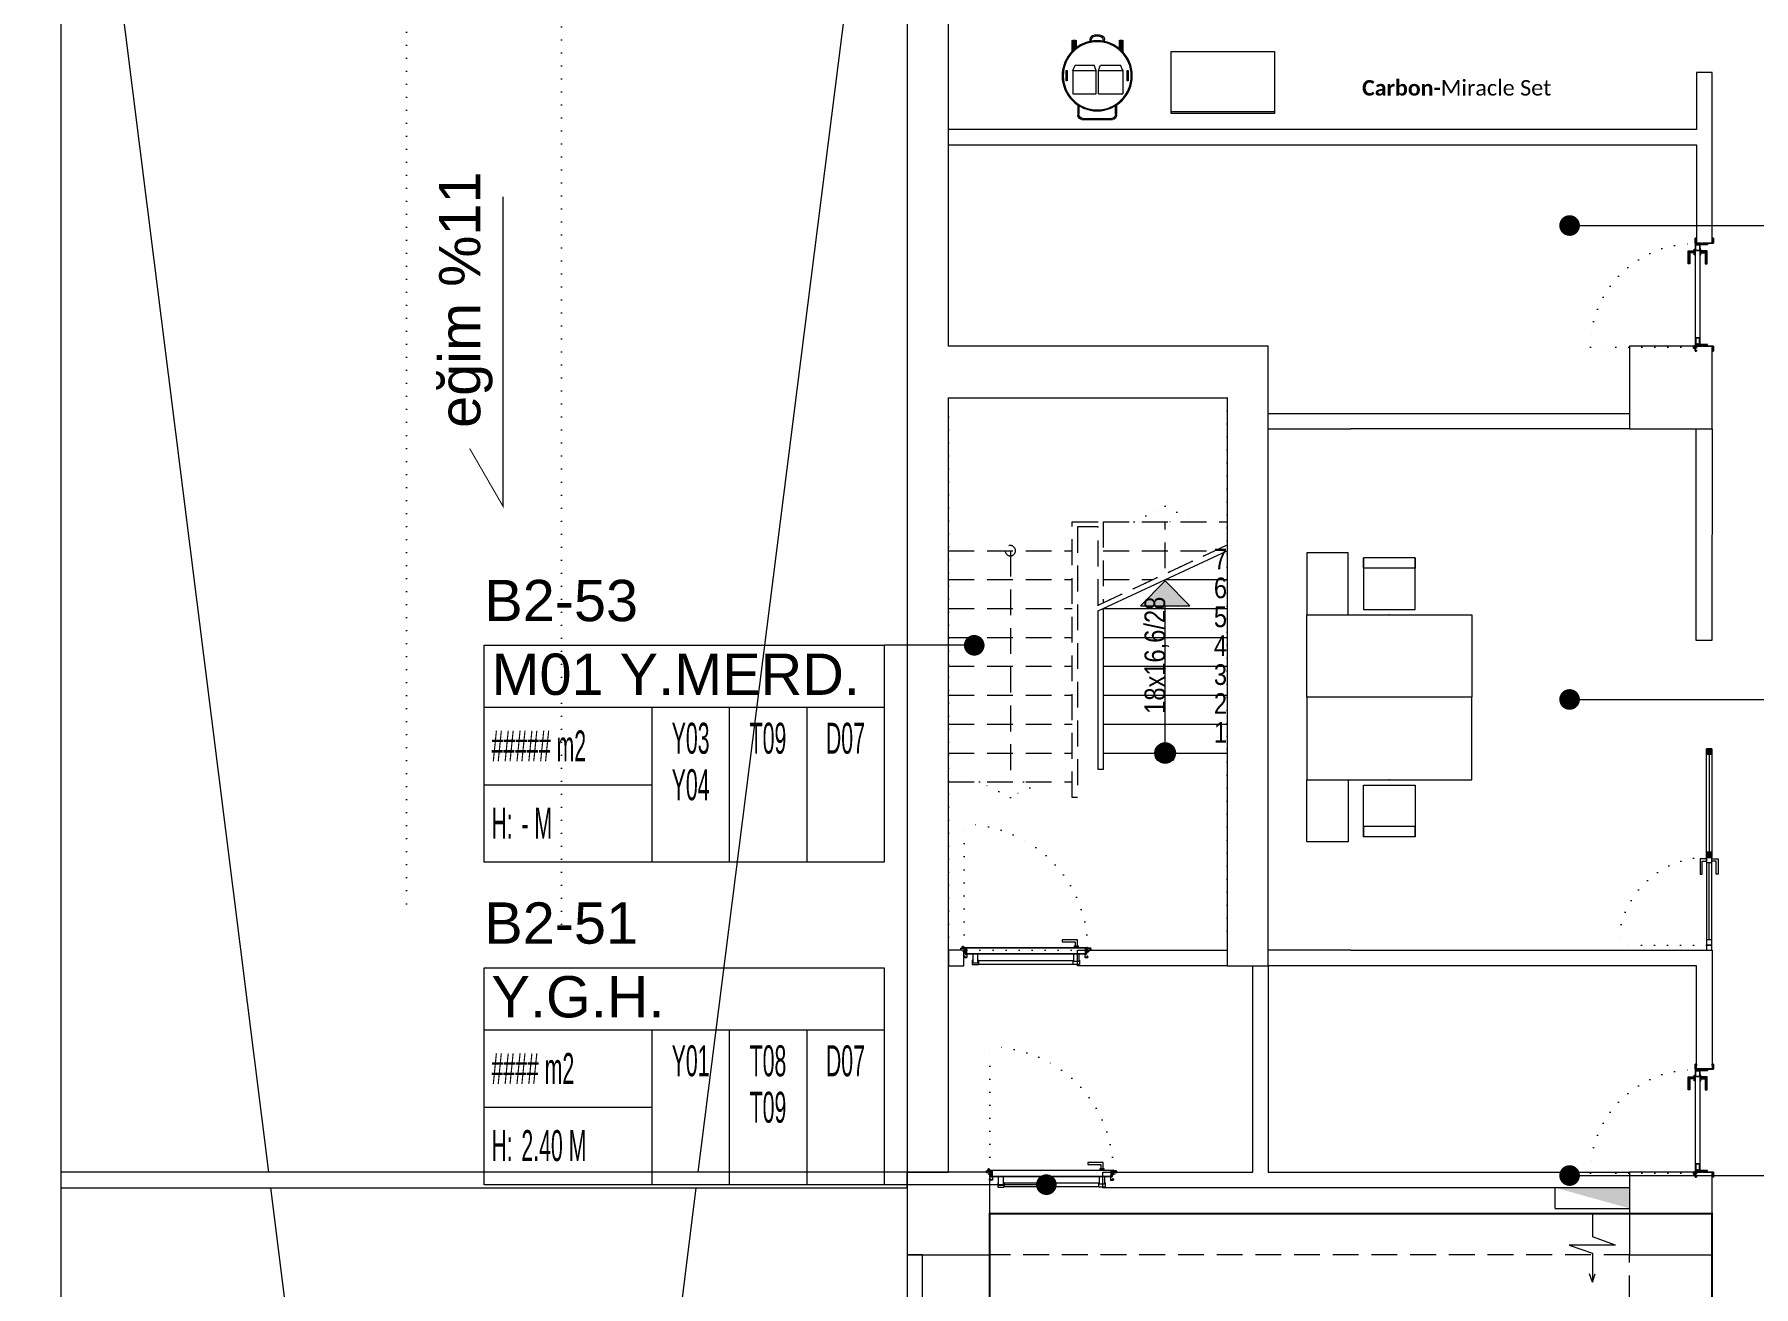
# Model space of a CAD drawing. Header units: metres. Extents: x -17822 to 152406, y -4219 to 19791.
# Drawn here: x 14 to 1680, y 2369 to 3582 of the extents above; entities that cross this region are included whole.
import ezdxf
from ezdxf.enums import TextEntityAlignment as Align

# ---------------------------------------------------------------- set-up
doc = ezdxf.new("R2010")
doc.units = ezdxf.units.M
doc.header["$LTSCALE"] = 100
doc.header["$MEASUREMENT"] = 0
for name, pattern in [('DOT2', [0.125, 0, -0.125]), ('DOT5', [0.75, 0, -0.75]), ('HIDDEN', [0.375, 0.25, -0.125])]:
    doc.linetypes.add(name, pattern=pattern)
doc.layers.get('0').update_dxf_attribs({"color": 9, "lineweight": 9})
for name, color, linetype, lineweight in [('00', 9, 'Continuous', 9), ('01', 9, 'Continuous', 9), ('05', 9, 'Continuous', 9), ('05S', 9, 'Continuous', 9), ('06B', 9, 'Continuous', 9), ('06D', 9, 'Continuous', 9), ('10', 9, 'Continuous', 9), ('14', 9, 'Continuous', 9), ('15', 9, 'Continuous', 9), ('19', 9, 'Continuous', 9), ('19D', 9, 'DOT2', 9), ('20', 9, 'DOT2', 9), ('21', 9, 'Continuous', 9), ('21_mahal200', 9, 'Continuous', 9), ('32-ekipman', 9, 'Continuous', 9)]:
    doc.layers.add(name, color=color, linetype=linetype, lineweight=lineweight)
doc.styles.add('Arial', font='arial.ttf', dxfattribs={"height": 2.5})
doc.styles.add('MuuM_TEXT-ITALIC', font='ARIALNI.TTF')
doc.styles.add('MuuM_TEXT-STANDART', font='ARIALN.TTF')
doc.dimstyles.new('MuuM_DIM200', dxfattribs={"dimscale": 20, "dimtxt": 2, "dimasz": 1, "dimexe": 1, "dimexo": 1, "dimgap": 1, "dimtad": 1, "dimdec": 1, "dimrnd": 0.5, "dimdsep": 46, "dimtxsty": 'MuuM_TEXT-STANDART', "dimblk": 'ARCHTICK', "dimcen": 0, "dimdle": 0.15, "dimclrd": 256, "dimclre": 256, "dimclrt": 256, "dimadec": 0, "dimazin": 0, "dimtfac": 5, "dimtdec": 1, "dimtix": 1, "dimtmove": 2, "dimatfit": 3, "dimldrblk": 'DOT', "dimfxl": 3, "dimfxlon": 1, "dimtolj": 1, "dimlwd": -1, "dimlwe": -1, "dimarcsym": 0})

# ---------------------------------------------------------------- blocks, each defined once
blk = doc.blocks.new('p-kolon_80x80')
blk.add_lwpolyline([(-40, -40), (40, -40), (40, 40), (-40, 40)], close=True)
blk = doc.blocks.new('2.bod.sitatik')
at = {"layer": '01'}
for points in [[(40, -8750), (0, -8750), (0, -2950), (40, -2950), (40, -8710), (40, -8710)], [(860, -6150), (900, -6150), (900, -6150), (900, -6150), (900, -5400), (1170, -5400), (1170, -5950), (1170, -5950), (1170, -5950), (1210, -5950), (1210, -5350), (900, -5350), (900, -4630), (860, -4630)]]:
    blk.add_lwpolyline(points, close=True, dxfattribs=at)
for p in [(1600, -5390), (900, -6190), (1600, -6190)]:
    blk.add_blockref('p-kolon_80x80', p, dxfattribs=at)
blk = doc.blocks.new('p-işyeri')
at = {"color": 0, "const_width": 2}
blk.add_lwpolyline([(200, 0), (200, 700), (-200, 700), (-200, 0)], close=True, dxfattribs=at)
blk = doc.blocks.new('*U19')
at = {"ltscale": 15}
for p, q in [((-25, 1), (-26, 0)), ((-25, -1), (-26, 0)), ((-23, 1), (-25, 1)), ((-23, 1), (-23, -2)), ((-21, -3), (-18, 3)), ((-21, -3), (-18, 3)), ((-20, -3), (-17, 3)), ((-20, -3), (-16, 3)), ((-18, -3), (-15, 3)), ((-18, -3), (-15, 3)), ((-18, 1), (-18, 2)), ((-17, -3), (-14, 3)), ((-17, -3), (-13, 3)), ((-17, 1), (-17, 2)), ((-15, -3), (-12, 3)), ((-15, -3), (-12, 3)), ((-15, 1), (-15, 2)), ((-14, -3), (-11, 3)), ((-14, -3), (-10, 3)), ((-14, 1), (-14, 2)), ((-12, -3), (-9, 3)), ((-12, -3), (-9, 3)), ((-12, 1), (-12, 2)), ((-11, -3), (-8, 3)), ((-11, -3), (-7, 3)), ((-11, 1), (-11, 2)), ((-9, -3), (-6, 3)), ((-9, -3), (-6, 3)), ((-9, 1), (-9, 2)), ((-8, -3), (-4, 3)), ((-8, -3), (-5, 3)), ((-8, 1), (-8, 2)), ((-6, -3), (-3, 3)), ((-6, -3), (-3, 3)), ((-6, 1), (-6, 2)), ((-5, -3), (-1, 3)), ((-5, -3), (-2, 3)), ((-5, 1), (-5, 2)), ((-3, 1), (-3, 2)), ((0, 4), (-2, 1)), ((-2, 1), (-2, 2)), ((0, 0), (-1, 0)), ((-25, -1), (-23, -2)), ((-9, -2), (-23, -2)), ((-21, -3), (-21, -2)), ((-20, -3), (-19, -2)), ((-20, -2), (-19, -2)), ((-19, -2), (-18, -2)), ((-18, -3), (-18, -2)), ((-17, -3), (-16, -2)), ((-17, -2), (-16, -2)), ((-16, -2), (-15, -2)), ((-15, -3), (-15, -2)), ((-14, -3), (-13, -2)), ((-14, -2), (-13, -2)), ((-13, -2), (-12, -2)), ((-12, -3), (-12, -2)), ((-11, -3), (-10, -2)), ((-11, -2), (-10, -2)), ((-10, -2), (-9, -2)), ((-9, -3), (-9, -2)), ((-8, -2), (-7, -2)), ((-8, -3), (-7, -2)), ((-7, -2), (-6, -2)), ((-6, -3), (-6, -2)), ((-5, -2), (-4, -2)), ((-5, -3), (-4, -2)), ((-4, -2), (-2, -2)), ((0, -4), (-2, -2)), ((0, 0), (-1, 0))]:
    blk.add_line(p, q, dxfattribs=at)
for p, q in [((-7, 1), (-23, 1)), ((-17, 1), (-19, 1)), ((-16, 1), (-17, 1)), ((-14, 1), (-16, 1)), ((-13, 1), (-14, 1)), ((-11, 1), (-13, 1)), ((-10, 1), (-11, 1)), ((-8, 1), (-10, 1)), ((-7, 1), (-8, 1)), ((-5, 1), (-7, 1)), ((-4, 1), (-5, 1)), ((-2, 1), (-4, 1)), ((-2, 1), (-2, 1)), ((0, 0), (0, 4)), ((-2, -2), (-2, -2)), ((0, 0), (0, -4))]:
    blk.add_line(p, q)
for centre, radius, start, end in [((-26, 4), 3.92, 274.361, 322.1025), ((-26, -4), 3.92, 37.8975, 85.639), ((-18, 3), 0.0971, 330.3204, 150.3204), ((-17, 3), 0.0971, 330.3204, 150.3204), ((-15, 3), 0.0971, 330.3204, 150.3204), ((-14, 3), 0.0971, 330.3204, 150.3204), ((-12, 3), 0.0971, 330.3204, 150.3204), ((-11, 3), 0.0971, 330.3204, 150.3204), ((-9, 3), 0.0971, 330.3204, 150.3204), ((-8, 3), 0.0971, 330.3204, 150.3204), ((-6, 3), 0.0971, 330.3204, 150.3204), ((-5, 3), 0.0971, 330.3204, 150.3204), ((-3, 3), 0.0971, 330.3204, 150.3204), ((-2, 3), 0.0971, 330.3204, 150.3204), ((-1, 0), 0.486, 90, 270), ((0, 4), 0.25, 0, 150.0864), ((-21, -3), 0.0971, 150.3204, 330.3204), ((-20, -3), 0.0971, 150.3204, 330.3204), ((-18, -3), 0.0971, 150.3204, 330.3204), ((-17, -3), 0.0971, 150.3204, 330.3204), ((-15, -3), 0.0971, 150.3204, 330.3204), ((-14, -3), 0.0971, 150.3204, 330.3204), ((-12, -3), 0.0971, 150.3204, 330.3204), ((-11, -3), 0.0971, 150.3204, 330.3204), ((-9, -3), 0.0971, 150.3204, 330.3204), ((-8, -3), 0.0971, 150.3204, 330.3204), ((-6, -3), 0.0971, 150.3204, 330.3204), ((-5, -3), 0.0971, 150.3204, 330.3204), ((0, -4), 0.25, 209.9136, 0)]:
    blk.add_arc(centre, radius, start, end, dxfattribs=at)
blk = doc.blocks.new('conta')
at = {"ltscale": 10}
for p, q in [((-2649.9, 5345.5), (-2649.8, 5345.6)), ((-2649.9, 5344.5), (-2649.8, 5344.3)), ((-2649.8, 5344.3), (-2649.7, 5344.3)), ((-2649.7, 5345.4), (-2649.3, 5345.4)), ((-2649.2, 5345.4), (-2649.1, 5345.5)), ((-2649, 5344), (-2648.8, 5343.8)), ((-2648.9, 5344.1), (-2648.7, 5343.9)), ((-2648.8, 5345.1), (-2648.6, 5345.3)), ((-2648.8, 5344.9), (-2648.6, 5345.2)), ((-2648.6, 5345.3), (-2648.6, 5345.3)), ((-2648.7, 5343.8), (-2648.7, 5343.8))]:
    blk.add_line(p, q, dxfattribs=at)
for centre, radius, start, end in [((-2649.8, 5345.5), 0.05, 140.6345, 188.9372), ((-2653, 5345), 3.19, 350.4674, 8.9372), ((-2649.9, 5344.5), 0.02, 170.4674, 213.7451), ((-2649.7, 5345.6), 0.0696, 22.2428, 159.258), ((-2650.9, 5345), 1.24, 340.3382, 16.7772), ((-2649.7, 5344.6), 0.03, 160.3382, 273.2666), ((-2649.7, 5345.4), 0.03, 90, 196.7772), ((-2649.6, 5341.5), 3.01, 80.4362, 93.2666), ((-2649.3, 5345.5), 0.05, 270, 303.0062), ((-2649.2, 5344.1), 0.231, 353.9571, 81.9004), ((-2649.1, 5345.5), 0.03, 4.7972, 123.0062), ((-2649.1, 5344.5), 0.03, 260.4362, 338.7066), ((-2651.2, 5344.8), 2.33, 7.5897, 18.7951), ((-2649, 5345.6), 0.05, 18.7951, 42.1429), ((-2650.2, 5345), 1.27, 338.7066, 23.0418), ((-2648.9, 5344.1), 0.1, 173.9571, 217.2653), ((-2648.8, 5345.1), 0.05, 187.5897, 322.7347), ((-2658.2, 5345.2), 9.36, 353.6857, 357.8537), ((-2648.8, 5344.2), 0.1, 173.6857, 217.2653), ((-2648.8, 5344.8), 0.05, 142.7347, 180.2669), ((-2648.7, 5343.8), 0.05, 307.2653, 37.2653), ((-2648.6, 5345.3), 0.05, 52.7347, 142.7347), ((-2648.6, 5345.3), 0.05, 322.7347, 52.7347), ((-2648.7, 5343.8), 0.05, 217.2653, 307.2653)]:
    blk.add_arc(centre, radius, start, end, dxfattribs=at)
for points, knots in [([(-2649, 5345.6), (-2649, 5345.6), (-2649.1, 5345.7), (-2649.2, 5345.4), (-2649.3, 5345.7), (-2649.4, 5345.5), (-2649.5, 5345.7), (-2649.6, 5345.5), (-2649.7, 5345.6), (-2649.7, 5345.6)], [0.0086373, 0.0086373, 0.0086373, 0.0086373, 0.1097304, 0.3133405, 0.4430081, 0.5658764, 0.7165186, 0.8527974, 0.9648495, 0.9648495, 0.9648495, 0.9648495]), ([(-2649.7, 5344.3), (-2649.7, 5344.3), (-2649.7, 5344.5), (-2649.6, 5344.3), (-2649.3, 5344.4), (-2649.2, 5344.4), (-2649.2, 5344.4)], [0, 0, 0, 0, 0.1008757, 0.3841126, 0.5436166, 0.6906785, 0.6906785, 0.6906785, 0.6906785])]:
    blk.add_open_spline(points, degree=3, knots=knots, dxfattribs=at)
blk = doc.blocks.new('p-yn_sackasa')
at = {"layer": '10', "linetype": 'Continuous'}
for p, q in [((-2.2, 0), (-2.2, -0.2)), ((0, 6.9), (0, 6.2)), ((0, 6.2), (0, 6.9)), ((0.1, 6.9), (0.1, 6.2)), ((0.2, 6.9), (0.2, 6.2)), ((2.7, 7.2), (0.3, 7.2)), ((2.7, 7.2), (0.3, 7.2)), ((2.7, 7), (0.3, 7)), ((0.3, 7), (2.7, 7)), ((0.3, 6.1), (0.8, 6.1)), ((0.7, 6), (0.3, 6)), ((0.3, 5.9), (0.7, 5.9)), ((0.8, 5.9), (0.3, 5.9)), ((0.7, 5.9), (0.7, 6)), ((0.7, -0.7), (0.7, 2.3)), ((0.7, -0.7), (0.7, 2.3)), ((0.8, 5.9), (0.8, 6.1)), ((0.8, -0.7), (0.8, 2.3)), ((0.8, -0.7), (0.8, 2.3)), ((0.9, 2.3), (1, 2.3)), ((0.9, 2.3), (0.9, 2.3)), ((1, 2.5), (1, 2.4)), ((1, 2.5), (1, 2.5)), ((1.1, 2.5), (1.1, 3.7)), ((1.1, 2.5), (1.1, 3.7)), ((1.3, 3.7), (1.3, 2.5)), ((1.3, 2.5), (1.3, 3.7)), ((2.5, 4), (1.4, 4)), ((1.4, 4), (2.5, 4)), ((1.4, 3.8), (2.5, 3.8)), ((2.5, 3.8), (1.4, 3.8)), ((2.5, 3.4), (2.6, 3.7)), ((2.6, 3.7), (2.5, 3.4)), ((2.7, 3.6), (2.6, 3.3)), ((2.7, 3.6), (2.6, 3.3)), ((2.8, 3.3), (2.8, 6.9)), ((2.8, 3.3), (2.8, 6.9)), ((2.9, 3.3), (2.9, 6.9)), ((2.9, 3.3), (2.9, 6.9)), ((-2.9, -1.7), (-2.9, -0.3)), ((-2.9, -0.3), (-2.9, -1.7)), ((-2.8, -0.3), (-2.8, -1.7)), ((-2.8, -0.3), (-2.8, -1.7)), ((-2.2, 0), (-2.7, 0)), ((-2.2, 0), (-2.7, 0)), ((-2.2, -0.1), (-2.7, -0.1)), ((-2.2, -0.2), (-2.7, -0.2)), ((1, -1.8), (-2.7, -1.8)), ((1, -1.9), (-2.7, -1.9)), ((-2.7, -2), (1, -2)), ((1, -2), (-2.7, -2)), ((-2.2, -0.1), (-2.2, 0)), ((0.9, -0.8), (1, -0.8)), ((0.9, -0.8), (0.9, -0.8)), ((1, -0.9), (1, -0.9)), ((1, -0.9), (1, -0.9)), ((1.1, -1), (1.1, -1.7)), ((1.1, -1), (1.1, -1.7)), ((1.3, -1), (1.3, -1.7)), ((1.3, -1), (1.3, -1.7))]:
    blk.add_line(p, q, dxfattribs=at)
for points in [[(0.1, 2.1), (0.7, 2.1), (0.7, -0.5), (0.1, -0.5)], [(0.1, 2.1), (0.4, 2.1), (0.4, -0.5), (0.1, -0.5)]]:
    blk.add_lwpolyline(points, close=True, dxfattribs=at)
for centre, radius, start, end in [((0.3, 6.9), 0.249, 90, 180), ((0.3, 6.9), 0.261, 90, 180), ((0.3, 6.2), 0.249, 181.345, 271.3502), ((0.3, 6.2), 0.261, 180, 270), ((0.3, 6.9), 0.122, 90, 180), ((0.3, 6.2), 0.122, 180, 270), ((0.3, 6.9), 0.11, 90, 180), ((0.3, 6.2), 0.11, 180, 270), ((0.9, 2.3), 0.206, 63.2169, 180), ((0.9, 2.3), 0.219, 63.2153, 180), ((0.9, 2.3), 0.0801, 63.215, 180), ((0.9, 2.3), 0.0674, 63.2144, 180), ((1, 2.5), 0.219, 243.2148, 0), ((1, 2.5), 0.0801, 243.2203, 0), ((1, 2.5), 0.206, 243.2197, 0), ((1, 2.5), 0.0674, 243.2129, 0), ((1.4, 3.7), 0.24, 90, 180), ((1.4, 3.7), 0.253, 90, 180), ((1.4, 3.7), 0.114, 90, 180), ((1.4, 3.7), 0.101, 90, 180), ((2.5, 3.7), 0.249, 342.8613, 90), ((2.5, 3.7), 0.261, 342.8602, 90), ((2.5, 3.7), 0.122, 342.8607, 90), ((2.5, 3.7), 0.11, 342.8621, 90), ((2.7, 3.3), 0.232, 162.8601, 0), ((2.7, 3.3), 0.219, 162.8613, 0), ((2.7, 3.3), 0.0927, 162.8605, 0), ((2.7, 3.3), 0.0801, 162.8624, 0), ((2.7, 6.9), 0.249, 0, 90), ((2.7, 6.9), 0.261, 0, 90), ((2.7, 6.9), 0.122, 0, 90), ((2.7, 6.9), 0.11, 0, 90), ((-2.7, -0.3), 0.24, 90, 180), ((-2.7, -0.3), 0.253, 90, 180), ((-2.7, -1.7), 0.24, 180, 270), ((-2.7, -1.7), 0.253, 180, 270), ((-2.7, -0.3), 0.114, 90, 180), ((-2.7, -0.3), 0.101, 90, 180), ((-2.7, -1.7), 0.114, 180, 270), ((-2.7, -1.7), 0.101, 180, 270), ((0.9, -0.7), 0.206, 180, 296.7851), ((0.9, -0.7), 0.219, 180, 296.785), ((0.9, -0.7), 0.0674, 180, 180.5245), ((0.9, -0.7), 0.0801, 180, 296.785), ((0.9, -0.7), 0.0674, 180, 296.7871), ((1, -1), 0.219, 0, 116.7854), ((1, -1), 0.206, 0, 116.7836), ((1, -1), 0.0801, 0, 116.7811), ((1, -1), 0.0674, 0, 116.7871), ((1, -1.7), 0.114, 270, 0), ((1, -1.7), 0.24, 270, 0), ((1, -1.7), 0.101, 270, 0), ((1, -1.7), 0.253, 270, 0)]:
    blk.add_arc(centre, radius, start, end, dxfattribs=at)
at = {"layer": '10', "xscale": 0.0842696629213483, "yscale": 0.0842696629213483, "zscale": 0.0842696629213483}
blk.add_blockref('*U19', (1, 1.3), dxfattribs=at)
at = {"layer": '14', "xscale": -0.7887640449438696, "yscale": 0.7887640449438696, "zscale": 0.7887640449438204, "rotation": 90}
blk.add_blockref('conta', (4217.8, -2086.4), dxfattribs=at)
blk = doc.blocks.new('*U28')
at = {"layer": '06D'}
for points in [[(110.1, 4.8), (110.1, 11), (95.1, 11), (95.1, 9.1), (107.9, 9.1), (107.9, 9.1), (107.9, 4.8), (110.1, 4.8)], [(111.2, 3.5), (111.2, 4.8), (106.8, 4.8), (106.8, 3.5), (111.2, 3.5)]]:
    blk.add_lwpolyline(points, dxfattribs=at)
for points in [[(8.5, -8.6), (7.9, -8.6), (7.9, -12.6, 0.414214), (8.2, -13), (13.7, -13, 0.414214), (14.1, -12.6), (14.1, -8.6), (13.5, -8.6)], [(111.5, -8.6), (112.1, -8.6), (112.1, -12.6, -0.414214), (111.7, -13), (106.2, -13, -0.414214), (105.9, -12.6), (105.9, -8.6), (106.5, -8.6)]]:
    blk.add_lwpolyline(points, format="xyb", dxfattribs=at)
for points in [[(8.5, -11.1), (13.5, -11.1), (13.5, -2.5), (8.5, -2.5)], [(14.1, -12.4), (105.9, -12.4), (105.9, -9.2), (14.1, -9.2)], [(111.5, -10), (106.5, -10), (106.5, -2.5), (111.5, -2.5)]]:
    blk.add_lwpolyline(points, close=True, dxfattribs=at)
at = {"layer": '10', "ltscale": 10}
for p, q in [((-1.6, 3.7), (-1.7, 3.6)), ((-1.6, 3.7), (-1.7, 3.6)), ((-1.2, 3.1), (-1.2, 3.2)), ((-1.2, 3.1), (-1.2, 3.2)), ((-1.2, 3.1), (-1.1, 3.1)), ((-1.2, 3.1), (-1.1, 3.1)), ((-1.1, 3), (-1.1, 3.4)), ((-1.1, 3), (-1.1, 3.4)), ((-0.8, 3), (-0.8, 3.4)), ((-0.8, 3), (-0.8, 3.4)), ((0.3, 3.4), (0.3, 3.3)), ((0.4, 3.5), (119.6, 3.5)), ((0.4, 3.4), (0.4, 3.3)), ((0.4, 3.2), (2.2, 3.2)), ((0.5, 3.4), (119.5, 3.4)), ((0.5, 3.3), (2.3, 3.3)), ((1, 0), (2, 0.7)), ((2, 1.1), (2, 0.7)), ((2.3, 1.1), (2, 1.1)), ((2, 0.7), (2, -0.8)), ((2.3, 3.1), (2.3, -2.4)), ((2.3, 0.7), (2.3, 1.1)), ((2.3, -0.8), (2.3, 0.7)), ((2.4, 3.2), (2.4, -2.3)), ((117.5, 3.2), (117.5, -2.3)), ((119.5, 3.3), (117.6, 3.3)), ((119.6, 3.2), (117.7, 3.2)), ((117.7, 3.1), (117.7, -2.4)), ((117.7, 1.1), (117.7, -0.4)), ((118, 1.1), (117.7, 1.1)), ((117.7, 1.1), (117.7, -0.4)), ((118, 1.1), (117.7, 1.1)), ((118, -0.4), (118, 1.1)), ((118, -0.4), (118, 1.1)), ((118, 0.9), (119, 0.9)), ((118, 0.9), (119, 0.9)), ((118, 0.7), (119, 0.7)), ((118, 0.7), (119, 0.7)), ((119, 0.3), (118, -0.4)), ((119, 0.3), (118, -0.4)), ((119.5, 3.4), (119.5, 3.3)), ((119.7, 3.4), (119.7, 3.3)), ((2, -0.4), (1, -0.4)), ((2, -0.6), (1, -0.6)), ((2, -0.8), (2.3, -0.8)), ((2.4, -2.5), (117.6, -2.5)), ((2.5, -2.3), (117.5, -2.3)), ((117.7, -0.4), (117.7, -0.8)), ((117.7, -0.4), (117.7, -0.8)), ((117.7, -0.8), (118, -0.8)), ((117.7, -0.8), (118, -0.8)), ((118, -0.8), (118, -0.4)), ((118, -0.8), (118, -0.4))]:
    blk.add_line(p, q, dxfattribs=at)
blk.add_circle((-0.9, 4.2), 0.843, dxfattribs=at)
blk.add_circle((-0.9, 4.2), 0.843, dxfattribs=at)
for centre, radius, start, end in [((-0.9, 4.2), 1.01, 219.4092, 254.2861), ((-0.9, 4.2), 1.01, 219.4092, 254.2861), ((-0.4, 3.2), 0.428, 156.352, 217.621), ((-0.4, 3.2), 0.428, 156.352, 217.621), ((-0.4, 3.2), 0.302, 105.5524, 240.0315), ((-0.4, 3.2), 0.302, 105.5524, 240.0315), ((0.4, 3.4), 0.1, 90, 180), ((0.4, 3.3), 0.1, 180, 270), ((0.5, 3.4), 0.005, 90, 180), ((0.5, 3.3), 0.005, 180, 270), ((2.2, 3.1), 0.05, 0, 90), ((2.3, 3.2), 0.1, 0, 90), ((117.6, 3.2), 0.1, 90, 180), ((117.7, 3.1), 0.05, 90, 180), ((119.5, 3.4), 0.005, 0, 90), ((119.5, 3.3), 0.005, 270, 0), ((119.6, 3.4), 0.1, 0, 90), ((119.6, 3.3), 0.1, 270, 0), ((2.4, -2.4), 0.1, 180, 270), ((2.5, -2.3), 0.05, 180, 270), ((117.6, -2.3), 0.141, 284.9271, 345.0729)]:
    blk.add_arc(centre, radius, start, end, dxfattribs=at)
at = {"layer": '20'}
blk.add_lwpolyline([(0.3, 3.4), (0.3, 122.8, -0.414214), (119.7, 3.4, 1)], format="xyb", dxfattribs=at)
at = {"xscale": -1, "rotation": 180}
blk.add_blockref('p-yn_sackasa', (0, 1), dxfattribs=at)
at = {"rotation": 180}
blk.add_blockref('p-yn_sackasa', (120, 1), dxfattribs=at)
blk = doc.blocks.new('p-mekanik_karcher')
at = {"lineweight": 0}
h = blk.add_hatch(dxfattribs=at)
h.set_pattern_fill('JIS_LC_8', color=256, scale=0.05, angle=-90, style=0)
h.set_pattern_definition([(315, (833.43465, 273.1912), (0.27577164, 0.27577164), []), (315, (833.43465, 273.1712), (0.27577164, 0.27577164), [])])
h.paths.add_polyline_path([(572.3, -35.5), (577.3, -35.5), (577.3, -34.5), (572.3, -34.5), (567.3, -34.5), (567.3, -35.5)])
h = blk.add_hatch(dxfattribs=at)
h.set_pattern_fill('JIS_LC_8', color=256, scale=0.05, angle=-90, style=0)
h.set_pattern_definition([(315, (833.43465, 214.17962), (0.27577164, 0.27577164), []), (315, (833.43465, 214.15962), (0.27577164, 0.27577164), [])])
h.paths.add_polyline_path([(572.3, -94.5), (577.3, -94.5), (577.3, -93.5), (572.3, -93.5), (567.3, -93.5), (567.3, -94.5)])
for p, q in [((547.2, -41.6), (537.9, -41.6)), ((546.7, -42.1), (537.9, -42.1)), ((546.3, -42.6), (537.9, -42.6)), ((548.1, -40.6), (538, -40.6)), ((547.6, -41.1), (538, -41.1)), ((545.9, -43.1), (538, -43.1)), ((545.5, -43.6), (538.1, -43.6)), ((548.6, -40.1), (538.2, -40.1)), ((538.2, -44.1), (545.1, -44.1)), ((600.6, -45.7), (610.5, -45.7)), ((601.3, -46.7), (609.5, -46.7)), ((614.5, -49.7), (614.5, -79.3)), ((539, -57.6), (537, -57.6)), ((538.8, -58.6), (538, -58.6)), ((613.5, -50.7), (613.5, -78.3)), ((539, -71.4), (537, -71.4)), ((547, -87.2), (537.9, -87.2)), ((547.5, -87.7), (537.9, -87.7)), ((547.9, -88.2), (537.9, -88.2)), ((546.6, -86.7), (538, -86.7)), ((548.4, -88.7), (538, -88.7)), ((549, -89.2), (538, -89.2)), ((546.1, -86.2), (538.1, -86.2)), ((538.2, -85.8), (545.8, -85.8)), ((549.5, -89.7), (538.2, -89.7)), ((600.6, -83.3), (610.5, -83.3))]:
    blk.add_line(p, q, dxfattribs=at)
for points in [[(567.1, -40.9), (562, -43.1)], [(562, -43.1), (562, -61.4)], [(567.1, -40.9), (567.1, -63.6)], [(567.1, -40.9), (589.9, -40.9)], [(572.3, -35.5), (577.3, -35.5), (577.3, -34.5), (572.3, -34.5), (567.3, -34.5), (567.3, -35.5), (572.3, -35.5)], [(572.3, -35.5), (577.3, -35.5), (577.3, -34.5), (572.3, -34.5), (567.3, -34.5), (567.3, -35.5), (572.3, -35.5)], [(589.9, -40.9), (589.9, -63.6)], [(533, -67.4), (533, -61.6)], [(534, -66.4), (534, -62.6)], [(567.1, -63.6), (562, -61.4)], [(567.1, -65.6), (562, -67.7)], [(589.9, -63.6), (567.1, -63.6)], [(567.1, -65.6), (567.1, -89.3)], [(589.9, -65.6), (567.1, -65.6)], [(589.9, -65.6), (589.9, -89.3)], [(538, -70.4), (538.8, -70.4)], [(562, -67.7), (562, -87.1)], [(609.5, -82.3), (601.3, -82.3)], [(567.1, -89.3), (562, -87.1)], [(567.1, -89.3), (589.9, -89.3)], [(572.3, -94.5), (577.3, -94.5), (577.3, -93.5), (572.3, -93.5), (567.3, -93.5), (567.3, -94.5), (572.3, -94.5)]]:
    blk.add_lwpolyline(points, dxfattribs=at)
for radius in [34, 33]:
    blk.add_circle((572.3, -64.5), radius, dxfattribs=at)
for centre, radius, start, end in [((545.5, -42.1), 7.63, 165.0632, 194.9368), ((609.5, -50.7), 4, 0, 90), ((610.5, -49.7), 4, 0, 90), ((537, -61.6), 4, 90, 180), ((538, -62.6), 4, 90, 180), ((538, -66.4), 4, 180, 270), ((537, -67.4), 4, 180, 270), ((609.5, -78.3), 4, 270, 0), ((610.5, -79.3), 4, 270, 0), ((545.5, -87.8), 7.63, 165.0632, 194.9368)]:
    blk.add_arc(centre, radius, start, end, dxfattribs=at)
blk = doc.blocks.new('p-mekanik_carbon_miracle_set')
blk.add_lwpolyline([(0, 50), (0, 0), (100, 0), (100, 50), (100, 60), (0, 60)], close=True)
blk.add_lwpolyline([(100, 0), (100, 2), (0, 2)])
blk = doc.blocks.new('gr-p-barel kilitli kapı kolu')
at = {"layer": '05S'}
h = blk.add_hatch(color=256, dxfattribs=at)
h.paths.add_polyline_path([(1.3, 0.8), (-1.3, 0.8), (-1.3, 0.7), (1.3, 0.7)])
h.paths.add_polyline_path([(2.75, 0.7), (-2.75, 0.7), (-2.75, 0), (2.75, 0)])
h.paths.add_polyline_path([(-11.7, 4.9), (-11.7, 6.7), (0.9, 6.7), (0.9, 0.8), (-0.9, 0.8), (-0.9, 4.9)])
at = {"flags": 128}
for points in [[(-0.9, 0.8), (-0.9, 4.9), (-11.7, 4.9), (-11.7, 6.7), (0.9, 6.7), (0.9, 0.8)], [(-0.8, 5), (0.8, 6.6)]]:
    blk.add_lwpolyline(points, dxfattribs=at)
blk.add_lwpolyline([(-2.75, 0), (-2.75, 0.7), (2.75, 0.7), (2.75, 0)])
blk.add_lwpolyline([(-1.3, 0.7), (1.3, 0.7), (1.3, 0.8), (-1.3, 0.8)], close=True)
blk = doc.blocks.new('prf-scr2')
at = {"linetype": 'DOT2', "ltscale": 10}
blk.add_line((0, 0.2), (0, -1.1), dxfattribs=at)
for p, q in [((-0.1, -0.2), (0.1, -0.3)), ((0.1, -0.2), (-0.1, -0.2)), ((0.1, -0.3), (-0.1, -0.3)), ((-0.1, -0.3), (0.1, -0.4)), ((0.1, -0.4), (-0.1, -0.4)), ((0.1, -0.5), (-0.1, -0.4)), ((-0.1, -0.4), (0.1, -0.4)), ((0.1, -0.6), (-0.1, -0.5)), ((-0.1, -0.5), (0.1, -0.5)), ((-0.1, -0.6), (0.1, -0.7)), ((0.1, -0.6), (-0.1, -0.6)), ((-0.1, -0.6), (0.1, -0.6)), ((-0.1, -0.7), (0.1, -0.8)), ((0.1, -0.7), (-0.1, -0.7)), ((-0.1, -0.8), (0.1, -0.8)), ((0.1, -0.8), (-0.1, -0.8)), ((0.1, -0.2), (0, -0.1)), ((0, -0.2), (0.1, -0.2))]:
    blk.add_line(p, q)
blk.add_lwpolyline([(0.2, 0), (-0.2, 0), (-0.2, 0), (-0.1, -0.1), (0.1, -0.1), (0.2, 0), (0.2, 0)], close=True)
for points in [[(0.2, 0), (-0.2, 0)], [(-0.1, -0.1), (-0.1, -0.2), (-0.1, -0.2), (-0.1, -0.2), (-0.1, -0.2), (-0.1, -0.3), (-0.1, -0.3), (-0.1, -0.3), (-0.1, -0.3), (-0.1, -0.4), (-0.1, -0.4), (-0.1, -0.4), (-0.1, -0.4), (-0.1, -0.4), (-0.1, -0.5), (-0.1, -0.5), (-0.1, -0.5), (-0.1, -0.5), (-0.1, -0.5), (-0.1, -0.5), (-0.1, -0.6), (-0.1, -0.6), (-0.1, -0.6), (-0.1, -0.6), (-0.1, -0.6), (-0.1, -0.7), (-0.1, -0.7), (-0.1, -0.7), (-0.1, -0.7), (-0.1, -0.7), (-0.1, -0.8), (-0.1, -0.8), (-0.1, -0.8), (-0.1, -0.8), (0, -0.9), (0, -0.9), (0, -0.9), (0.1, -0.8), (0.1, -0.8), (0.1, -0.7), (0.1, -0.7), (0.1, -0.7), (0.1, -0.7), (0.1, -0.7), (0.1, -0.7), (0.1, -0.6), (0.1, -0.6), (0.1, -0.6), (0.1, -0.6), (0.1, -0.6), (0.1, -0.5), (0.1, -0.5), (0.1, -0.5), (0.1, -0.5), (0.1, -0.4), (0.1, -0.4), (0.1, -0.4), (0.1, -0.4), (0.1, -0.4), (0.1, -0.3), (0.1, -0.3), (0.1, -0.3), (0.1, -0.3), (0.1, -0.3), (0.1, -0.3), (0.1, -0.2), (0.1, -0.2), (0.1, -0.2), (0.1, -0.2), (0.1, -0.2), (0.1, -0.1)]]:
    blk.add_lwpolyline(points)
blk = doc.blocks.new('K-SAC-01')
at = {"layer": '10'}
for points in [[(-4.6, 16.2, -0.414214), (-4.5, 16.3), (-0.1, 16.3, -0.414214), (0, 16.2), (0, 5.9), (0.2, 5.9), (0.2, 16.2, 0.414214), (-0.1, 16.5), (-4.5, 16.5, 0.414214), (-4.8, 16.2), (-4.8, 15.3, 0.414214), (-4.5, 15), (-3.4, 15), (-3.4, 15.2), (-4.5, 15.2, -0.414214), (-4.6, 15.3)], [(0.2, 10.3, -0.414214), (0.5, 10.6), (1.5, 10.6, -0.414214), (1.8, 10.3), (1.8, 3.9, -0.414214), (1.5, 3.6, -0.414214), (1.2, 3.9), (1.2, 4.8), (0.2, 4.8), (0.2, -1.2, -0.414214), (-0.1, -1.5), (-4.5, -1.5, -0.414214), (-4.8, -1.2), (-4.8, -0.3, -0.414214), (-4.5, 0), (-3.4, 0), (-3.4, -0.2), (-4.5, -0.2, 0.414214), (-4.6, -0.3), (-4.6, -1.2, 0.414214), (-4.5, -1.3), (-0.1, -1.3, 0.414214), (0, -1.2), (0, 5), (1.4, 5), (1.4, 3.9, 0.414214), (1.5, 3.8, 0.414214), (1.6, 3.9), (1.6, 10.3, 0.414214), (1.5, 10.4), (0.5, 10.4, 0.414214), (0.4, 10.3), (0.4, 9.4), (0.2, 9.4)], [(-0.4, -2), (1, -1.4), (1, 1.5), (1.2, 1.5), (1.2, -1.5), (-0.3, -2.2, -14.796002)], [(99.8, 10.3, 0.414214), (99.5, 10.6), (98.5, 10.6, 0.414214), (98.2, 10.3), (98.2, 3.9, 0.414214), (98.5, 3.6, 0.414214), (98.8, 3.9), (98.8, 4.8), (99.8, 4.8), (99.8, -1.2, 0.414214), (100.1, -1.5), (104.5, -1.5, 0.414214), (104.8, -1.2), (104.8, -0.3, 0.414214), (104.5, 0), (103.4, 0), (103.4, -0.2), (104.5, -0.2, -0.414214), (104.6, -0.3), (104.6, -1.2, -0.414214), (104.5, -1.3), (100.1, -1.3, -0.414214), (100, -1.2), (100, 5), (98.6, 5), (98.6, 3.9, -0.414214), (98.5, 3.8, -0.414214), (98.4, 3.9), (98.4, 10.3, -0.414214), (98.5, 10.4), (99.5, 10.4, -0.414214), (99.6, 10.3), (99.6, 9.4), (99.8, 9.4)], [(104.6, 16.2, 0.414214), (104.5, 16.3), (100.1, 16.3, 0.414214), (100, 16.2), (100, 5.9), (99.8, 5.9), (99.8, 16.2, -0.414214), (100.1, 16.5), (104.5, 16.5, -0.414214), (104.8, 16.2), (104.8, 15.3, -0.414214), (104.5, 15), (103.4, 15), (103.4, 15.2), (104.5, 15.2, 0.414214), (104.6, 15.3)]]:
    blk.add_lwpolyline(points, format="xyb", close=True, dxfattribs=at)
for points in [[(98.8, 0.1), (98.8, 2.1), (99.1, 2.1), (99.1, 3.2), (1.5, 3.2), (1.5, 2.1), (1.8, 2.1), (1.8, 0.1), (1.5, 0.1), (1.5, 1.9), (1.2, 1.9), (1.2, 3.5), (99.4, 3.5), (99.4, 1.9), (99.1, 1.9), (99.1, 0.1)], [(98.8, 2.1), (98.8, 0.1), (99.4, 0.1), (99.4, -1.5), (1.2, -1.5), (1.2, 0.1), (1.8, 0.1), (1.8, 2.1), (2.1, 2.1), (2.1, -0.1), (1.5, -0.1), (1.5, -1.2), (99.1, -1.2), (99.1, -0.1), (98.5, -0.1), (98.5, 2.1), (98.8, 2.1)]]:
    blk.add_lwpolyline(points, dxfattribs=at)
for points in [[(2.1, 3), (8.1, 3), (8.1, -1), (2.1, -1)], [(2.4, 2.7), (7.8, 2.7), (7.8, -0.7), (2.4, -0.7)], [(98.5, 3), (92.5, 3), (92.5, -1), (98.5, -1)], [(98.2, 2.7), (92.8, 2.7), (92.8, -0.7), (98.2, -0.7)]]:
    blk.add_lwpolyline(points, close=True, dxfattribs=at)
blk.add_circle((-0.9, -2.5), 0.55, dxfattribs=at)
at = {"layer": '20', "linetype": 'HIDDEN'}
for points in [[(-0.2, -1.3), (-0.2, 0), (-1.7, 0), (-1.7, -1.3)], [(-0.4, -2), (-0.4, -0.2), (-1.5, -0.2), (-1.5, -2)]]:
    blk.add_lwpolyline(points, dxfattribs=at)
at = {"layer": '20'}
blk.add_lwpolyline([(-0.9, -2.5), (-0.9, -102.9)], dxfattribs=at)
blk.add_arc((-0.9, -2.5), 100.4, 270, 1.5131, dxfattribs=at)
at = {"layer": '06B'}
blk.add_blockref('gr-p-barel kilitli kapı kolu', (91.4, 3.5), dxfattribs=at)
at = {"layer": '06B', "xscale": -1, "rotation": 180}
blk.add_blockref('gr-p-barel kilitli kapı kolu', (91.4, -1.5), dxfattribs=at)
at = {"layer": '10', "xscale": -1, "rotation": 90}
blk.add_blockref('prf-scr2', (1.5, 1), dxfattribs=at)
at = {"layer": '10', "rotation": 270}
blk.add_blockref('prf-scr2', (99.1, 1.2), dxfattribs=at)
blk = doc.blocks.new('0_arrowstairs')
blk.add_lwpolyline([(0, 0), (0, -30), (15, 0), (0, 30)], close=True)
blk = doc.blocks.new('p-M01-M02_M03')
at = {"layer": '19'}
h = blk.add_hatch(color=256, dxfattribs=at)
h.dxf.hatch_style = 1
h.paths.add_polyline_path([(186, -201.3), (234, -201.3), (210, -177.2)])
h = blk.add_hatch(color=256, dxfattribs=at)
h.dxf.hatch_style = 1
edge = h.paths.add_edge_path()
edge.add_arc((210, -344), 10, 0, 360)
for points in [[(145, -206.3), (270, -148)], [(145, -206.3), (270, -148)], [(150, -204), (150, -360), (150, -360), (145, -360), (145, -360), (145, -206.3)], [(210, -344), (210, -201.3), (210, -201.3)]]:
    blk.add_lwpolyline(points, dxfattribs=at)
blk.add_lwpolyline([(186, -201.3), (234, -201.3), (210, -177.2)], close=True, dxfattribs=at)
at = {"layer": '19', "linetype": 'Continuous'}
for points in [[(210, -176), (270, -176)], [(150, -204), (270, -204)], [(150, -232), (270, -232)], [(150, -260), (270, -260)], [(150, -288), (270, -288)], [(150, -316), (270, -316)], [(150, -344), (270, -344)]]:
    blk.add_lwpolyline(points, dxfattribs=at)
at = {"layer": '19'}
blk.add_circle((210, -344), 10, dxfattribs=at)
at = {"layer": '19D', "linetype": 'HIDDEN'}
for points in [[(145, -200.7), (145, -125), (125, -125), (125, -125), (125, -387), (120, -387), (120, -120), (120, -120), (150, -120), (150, -198.4)], [(150, -120), (270, -120)], [(210, -165), (210, -120)], [(0, -148), (120, -148)], [(145, -200.7), (270, -142.4)], [(150, -148), (258, -148)], [(0, -176), (120, -176)], [(150, -176), (198, -176)], [(0, -204), (120, -204)], [(0, -232), (120, -232)], [(0, -260), (120, -260)], [(0, -288), (120, -288)], [(0, -316), (120, -316)], [(0, -344), (120, -344)], [(0, -372), (120, -372)]]:
    blk.add_lwpolyline(points, dxfattribs=at)
at = {"layer": '19D', "linetype": 'HIDDEN', "extrusion": (0, 0, -1)}
blk.add_lwpolyline([(-60, -148), (-60, -372)], dxfattribs=at)
at = {"layer": '19D'}
blk.add_lwpolyline([(145, -200.7), (270, -142.4)], dxfattribs=at)
at = {"layer": '19D', "linetype": 'HIDDEN', "extrusion": (0, 0, -1)}
blk.add_circle((-60, -148), 5, dxfattribs=at)
at = {"layer": '19D', "linetype": 'HIDDEN', "extrusion": (0, 0, -1), "zscale": -1, "rotation": 90}
blk.add_blockref('0_arrowstairs', (-210, -120), dxfattribs=at)
at = {"layer": '19D', "linetype": 'HIDDEN', "extrusion": (0, 0, -1), "rotation": 270}
blk.add_blockref('0_arrowstairs', (-60, -372), dxfattribs=at)
blk = doc.blocks.new('p-M01-M02_M03_formül')
at = {"layer": '21', "style": 'MuuM_TEXT-STANDART'}
for s, p in [('7', (270, -176)), ('6', (270, -204)), ('5', (270, -232)), ('4', (270, -260)), ('3', (270, -288)), ('2', (270, -316)), ('1', (270, -344))]:
    blk.add_text(s, height=20, dxfattribs=at).set_placement(p, align=Align.RIGHT)
blk.add_text('18x16,6/28', height=20, rotation=90, dxfattribs=at).set_placement((210, -202.6), align=Align.RIGHT)
blk = doc.blocks.new('0_slopearrow')
at = {"const_width": 0.05}
blk.add_lwpolyline([(11.206, 0), (-3.794, 0), (-0.999, 1.614)], dxfattribs=at)
at = {"style": 'Arial'}
blk.add_attdef('EGIM', text='', height=2, dxfattribs=at).set_placement((0, 0.5), align=Align.BOTTOM_LEFT)
at = {"style": 'MuuM_TEXT-ITALIC'}
blk.add_attdef('SLOPE', text='', height=2, dxfattribs=at).set_placement((0, -0.5), align=Align.TOP_LEFT)
blk = doc.blocks.new('YD-72-20')
at = {"linetype": 'Continuous'}
for p, q in [((0, 0.714), (-0.028, 0.634)), ((0, 0.714), (0.028, 0.634)), ((0, 0.434), (0, 0.714)), ((-0.225, 0.355), (0.225, 0.355)), ((-0.225, 0.355), (0, 0.276)), ((0.225, 0.355), (0, 0.434)), ((0, 0.058), (0, 0.276)), ((0.36, 0), (-0.36, 0)), ((0.36, 0), (0.36, -0.2))]:
    blk.add_line(p, q, dxfattribs=at)
blk.add_solid([(0.36, -0.2), (-0.36, 0), (-0.36, -0.2)])
blk = doc.blocks.new('A$C29B32992')
at = {"xscale": 100, "yscale": 100, "zscale": 100, "rotation": 180}
blk.add_blockref('YD-72-20', (1524, -8445.1), dxfattribs=at)
blk = doc.blocks.new('p-sandalye-03')
for points in [[(-5, -25.1), (-5, 24.9), (-55, 24.9), (-55, -25.1), (-5, -25.1)], [(-55, 24.9), (-45, 24.9), (-45, -25.1), (-55, -25.1)]]:
    blk.add_lwpolyline(points)
blk.add_point((0, -0.1))
blk = doc.blocks.new('m-calisma unitesi 02')
at = {"ltscale": 0.5}
blk.add_lwpolyline([(-160, 140), (-160, 80), (-120, 80), (-120, 140)], close=True, dxfattribs=at)
blk.add_lwpolyline([(0, 80), (0, 0), (-160, 0), (-160, 80)], close=True)
at = {"linetype": 'DOT5'}
blk.add_lwpolyline([(-160, 80), (-160, 80)], dxfattribs=at)
at = {"rotation": 270}
blk.add_blockref('p-sandalye-03', (-80, 80), dxfattribs=at)
blk = doc.blocks.new('prf-10x10')
blk.add_lwpolyline([(-5, -5), (5, -5), (5, 5), (-5, 5)], close=True)
at = {"color": 255}
blk.add_solid([(-5, -5), (5, -5), (-5, 5), (5, 5)], dxfattribs=at)
at = {"layer": '10'}
blk.add_point((0, 0), dxfattribs=at)
blk = doc.blocks.new('*U531')
at = {"layer": '06D'}
blk.add_lwpolyline([(-2.5, 105), (2.5, 105), (2.5, 0), (-2.5, 0)], close=True, dxfattribs=at)
at = {"layer": '15'}
blk.add_lwpolyline([(0, 100), (0, 5)], dxfattribs=at)
at = {"layer": '10', "xscale": 0.5, "yscale": 0.5, "rotation": 90}
for p in [(0, 102.5), (0, 2.5)]:
    blk.add_blockref('prf-10x10', p, dxfattribs=at)
blk = doc.blocks.new('p-al-01')
at = {"layer": '06B'}
for points in [[(27, 4.3), (27, 10.6), (42, 10.6), (42, 8.7), (29.3, 8.7), (29.3, 8.7), (29.3, 4.3), (27, 4.3)], [(27, -0.7), (27, -6.9), (42, -6.9), (42, -5), (29.3, -5), (29.3, -5), (29.3, -0.7), (27, -0.7)]]:
    blk.add_lwpolyline(points, dxfattribs=at)
at = {"layer": '06D'}
for p, q in [((115.7, 4.3), (28.8, 4.3)), ((28.8, -0.7), (115.7, -0.7))]:
    blk.add_line(p, q, dxfattribs=at)
at = {"layer": '10'}
for points in [[(25.7, -0.7), (25.7, 4.3), (20.7, 4.3), (20.7, -0.7)], [(30.7, -0.7), (30.7, 4.3), (25.7, 4.3), (25.7, -0.7)], [(110.7, -0.7), (110.7, 4.3), (105.7, 4.3), (105.7, -0.7)], [(115.7, -0.7), (115.7, 4.3), (110.7, 4.3), (110.7, -0.7)]]:
    blk.add_lwpolyline(points, close=True, dxfattribs=at)
at = {"layer": '15'}
blk.add_lwpolyline([(105.7, 1.8), (30.7, 1.8)], dxfattribs=at)
at = {"layer": '20'}
blk.add_lwpolyline([(110.7, -0.7), (110.7, -85.7)], dxfattribs=at)
blk.add_arc((110.7, -0.7), 85, 180, 270, dxfattribs=at)
blk = doc.blocks.new('_ArchTick')
at = {"color": 0, "linetype": 'ByBlock', "const_width": 0.15}
blk.add_lwpolyline([(-0.5, -0.5), (0.5, 0.5)], dxfattribs=at)
blk = doc.blocks.new('_Dot')
at = {"color": 0, "linetype": 'ByBlock', "lineweight": -2}
blk.add_line((-0.5, 0), (-1, 0), dxfattribs=at)
at = {"color": 0, "linetype": 'ByBlock', "const_width": 0.5}
blk.add_lwpolyline([(-0.25, 0, 1), (0.25, 0, 1)], format="xyb", close=True, dxfattribs=at)
blk = doc.blocks.new('0_roomno2')
blk.add_lwpolyline([(19.375, -10.5), (0, -10.5), (0, 0), (19.375, 0)], close=True)
for points in [[(0, -3), (19.375, -3)], [(8.125, -3), (8.125, -10.5)], [(11.875, -3), (11.875, -10.5)], [(15.625, -3), (15.625, -10.5)], [(0, -6.75), (8.125, -6.75)]]:
    blk.add_lwpolyline(points)
at = {"style": 'MuuM_TEXT-STANDART', "width": 0.6}
blk.add_text('H:', height=1.5, dxfattribs=at).set_placement((0.35, -8.608), align=Align.MIDDLE_LEFT)
at = {"style": 'Arial'}
blk.add_attdef('ODANO', (0, 1.17), '', height=2, dxfattribs=at)
blk.add_attdef('MEKANADI', text='', height=2, dxfattribs=at).set_placement((0.35, -3), align=Align.BOTTOM_LEFT)
at = {"style": 'MuuM_TEXT-STANDART', "width": 0.6}
for tag, p in [('M2', (0.35, -4.875)), ('TEMIZTAVANYUKSEKLIGI', (1.8, -8.608))]:
    blk.add_attdef(tag, text='', height=1.5, dxfattribs=at).set_placement(p, align=Align.MIDDLE_LEFT)
for tag, p in [('YER01', (10, -4.5)), ('TAVAN01', (13.75, -4.5)), ('DUVAR01', (17.5, -4.5)), ('YER02', (10, -6.75)), ('TAVAN02', (13.75, -6.75)), ('DUVAR02', (17.5, -6.75)), ('YER03', (10, -9)), ('TAVAN03', (13.75, -9)), ('DUVAR03', (17.5, -9))]:
    blk.add_attdef(tag, text='', height=1.5, dxfattribs=at).set_placement(p, align=Align.MIDDLE_CENTER)
blk = doc.blocks.new('2.bod.Mimari')
at = {"layer": '00'}
for points in [[(900, -5155), (1625, -5155), (1625, -5250), (1640, -5250), (1640, -5085), (1625, -5085), (1625, -5140), (900, -5140)], [(1210, -5415), (1305, -5415)], [(1210, -5430), (1290, -5430)], [(1305, -5415), (1560, -5415), (1560, -5430), (1290, -5430)], [(1290, -5935), (1210, -5935)], [(1290, -5935), (1640, -5935), (1640, -5950)], [(1560, -6165), (1049.71, -6165), (1049.71, -6150), (1195, -6150), (1195, -5950), (1210, -5950), (1210, -6150), (1560, -6150), (1560, -6165)], [(1305, -5950), (1290, -5950), (1290, -5950), (1210, -5950)], [(1640, -5950), (1640, -6050), (1625, -6050), (1625, -5950), (1305, -5950)]]:
    blk.add_lwpolyline(points, dxfattribs=at)
for points in [[(1640, -5430), (1639.75, -5635), (1624.75, -5635), (1624.75, -5430)], [(900, -5950), (915, -5950), (915, -5935), (900, -5935)], [(1025, -5935), (1170, -5935), (1170, -5950), (1025, -5950)], [(40, -6150), (40, -6165), (860, -6165), (860, -6150)], [(875, -6230), (860, -6230), (860, -6950), (875, -6950)]]:
    blk.add_lwpolyline(points, close=True, dxfattribs=at)
at = {"layer": '06D'}
blk.add_lwpolyline([(657.5, -6150), (860, -4550), (860, -4550), (940, -4550), (940, -3830), (860, -3830, 0.3239144), (40, -4550), (241.23, -6150)], format="xyb", dxfattribs=at)
at = {"layer": '06D', "linetype": 'DOT2'}
for points in [[(375, -5889.88), (375, -4630, -0.3693847), (825, -4150), (8420, -4150)], [(525, -5909.88), (525, -4650, -0.4142136), (825, -4350), (8520, -4350)]]:
    blk.add_lwpolyline(points, format="xyb", dxfattribs=at)
at = {"layer": '06D'}
blk.add_lwpolyline([(243.11, -6165), (450, -7820), (655.62, -6165)], dxfattribs=at)
at = {"layer": '20', "color": 71, "true_color": 0xafe387}
blk.add_lwpolyline([(900, -5400), (1170, -5400), (1170, -5935), (900, -5935)], close=True, dxfattribs=at)
at = {"layer": '20', "linetype": 'HIDDEN'}
blk.add_lwpolyline([(940, -6950), (1560, -6950), (1560, -6230), (940, -6230)], close=True, dxfattribs=at)
at = {"xscale": -1}
for name, p, rotation in [('p-mekanik_karcher', (979.7, -4515.75), 90), ('K-SAC-01', (1625, -5350), 270), ('K-SAC-01', (1625, -6150), 270)]:
    blk.add_blockref(name, p, dxfattribs=dict(at, rotation=rotation))
blk.add_blockref('p-mekanik_carbon_miracle_set', (1215.92, -5124.55), dxfattribs=at)
for name, p in [('p-M01-M02_M03', (900, -5400)), ('p-M01-M02_M03_formül', (900, -5390)), ('*U531', (1637.25, -5845))]:
    blk.add_blockref(name, p)
at = {"rotation": 270}
blk.add_blockref('p-al-01', (1635.4, -5819.33), dxfattribs=at)
at = {"layer": '05'}
blk.add_blockref('m-calisma unitesi 02', (1407.34, -5690), dxfattribs=at)
at = {"layer": '05', "xscale": -1, "rotation": 180}
blk.add_blockref('m-calisma unitesi 02', (1407.34, -5690), dxfattribs=at)
at = {"layer": '06D', "color": 89, "linetype": 'HIDDEN', "true_color": 0x2e4d23, "rotation": 90}
blk.add_blockref('p-işyeri', (1640, -6390), dxfattribs=at)
at = {"layer": '10'}
for p in [(915, -5935.95), (939.85, -6151.5)]:
    blk.add_blockref('*U28', p, dxfattribs=at)
at = {"layer": '21'}
ref = blk.add_blockref('0_slopearrow', (468.37, -5429.12), dxfattribs=dict(at, xscale=20, yscale=20, zscale=20, rotation=90))
ref.add_attrib('EGIM', 'eğim %11', dxfattribs={"layer": '0', "height": 40, "rotation": 90, "style": 'Arial'}).set_placement((458.37, -5429.12), align=Align.BOTTOM_LEFT)
at = {"layer": '21_mahal200'}
ref = blk.add_blockref('0_roomno2', (450.17, -5639.65), dxfattribs=dict(at, xscale=20, yscale=20, zscale=20))
ref.add_attrib('ODANO', 'B2-53', (450.17, -5616.25), dxfattribs={"layer": '0', "height": 40, "style": 'Arial'})
ref.add_attrib('MEKANADI', 'M01 Y.MERD.', dxfattribs={"layer": '0', "height": 40, "style": 'Arial'}).set_placement((457.17, -5699.65), align=Align.BOTTOM_LEFT)
ref.add_attrib('M2', '##### m2', dxfattribs={"layer": '0', "height": 30, "style": 'MuuM_TEXT-STANDART', "width": 0.6}).set_placement((457.17, -5737.15), align=Align.MIDDLE_LEFT)
ref.add_attrib('TEMIZTAVANYUKSEKLIGI', '- M', dxfattribs={"layer": '0', "height": 30, "style": 'MuuM_TEXT-STANDART', "width": 0.6}).set_placement((486.17, -5811.81), align=Align.MIDDLE_LEFT)
ref.add_attrib('YER01', 'Y03', dxfattribs={"layer": '0', "height": 30, "style": 'MuuM_TEXT-STANDART', "width": 0.6}).set_placement((650.17, -5729.65), align=Align.MIDDLE_CENTER)
ref.add_attrib('TAVAN01', 'T09', dxfattribs={"layer": '0', "height": 30, "style": 'MuuM_TEXT-STANDART', "width": 0.6}).set_placement((725.17, -5729.65), align=Align.MIDDLE_CENTER)
ref.add_attrib('DUVAR01', 'D07', dxfattribs={"layer": '0', "height": 30, "style": 'MuuM_TEXT-STANDART', "width": 0.6}).set_placement((800.17, -5729.65), align=Align.MIDDLE_CENTER)
ref.add_attrib('YER02', 'Y04', dxfattribs={"layer": '0', "height": 30, "style": 'MuuM_TEXT-STANDART', "width": 0.6}).set_placement((650.17, -5774.65), align=Align.MIDDLE_CENTER)
ref = blk.add_blockref('0_roomno2', (450.17, -5952.04), dxfattribs=dict(at, xscale=20, yscale=20, zscale=20))
ref.add_attrib('ODANO', 'B2-51', (450.17, -5928.64), dxfattribs={"layer": '0', "height": 40, "style": 'Arial'})
ref.add_attrib('MEKANADI', 'Y.G.H.', dxfattribs={"layer": '0', "height": 40, "style": 'Arial'}).set_placement((457.17, -6012.04), align=Align.BOTTOM_LEFT)
ref.add_attrib('M2', '#### m2', dxfattribs={"layer": '0', "height": 30, "style": 'MuuM_TEXT-STANDART', "width": 0.6}).set_placement((457.17, -6049.54), align=Align.MIDDLE_LEFT)
ref.add_attrib('TEMIZTAVANYUKSEKLIGI', '2.40 M', dxfattribs={"layer": '0', "height": 30, "style": 'MuuM_TEXT-STANDART', "width": 0.6}).set_placement((486.17, -6124.19), align=Align.MIDDLE_LEFT)
ref.add_attrib('YER01', 'Y01', dxfattribs={"layer": '0', "height": 30, "style": 'MuuM_TEXT-STANDART', "width": 0.6}).set_placement((650.17, -6042.04), align=Align.MIDDLE_CENTER)
ref.add_attrib('TAVAN01', 'T08', dxfattribs={"layer": '0', "height": 30, "style": 'MuuM_TEXT-STANDART', "width": 0.6}).set_placement((725.17, -6042.04), align=Align.MIDDLE_CENTER)
ref.add_attrib('DUVAR01', 'D07', dxfattribs={"layer": '0', "height": 30, "style": 'MuuM_TEXT-STANDART', "width": 0.6}).set_placement((800.17, -6042.04), align=Align.MIDDLE_CENTER)
ref.add_attrib('TAVAN02', 'T09', dxfattribs={"layer": '0', "height": 30, "style": 'MuuM_TEXT-STANDART', "width": 0.6}).set_placement((725.17, -6087.04), align=Align.MIDDLE_CENTER)
at = {"layer": '32-ekipman'}
blk.add_blockref('A$C29B32992', (0, 2260.12), dxfattribs=at)
at = {"insert": (1484.21, -5092.2), "char_height": 15, "width": 676.0027, "attachment_point": 3, "style": 'MuuM_TEXT-STANDART'}
blk.add_mtext('\\A1;{\\fCalibri|b1|i0|c162|p34;Carbon-\\fCalibri|b0|i0|c162|p34;Miracle Set \\fCalibri|b1|i0|c162|p34; \\P\\fCalibri|b0|i0|c162|p34;\\H1x; }', dxfattribs=at)
at = {"layer": '21_mahal200'}
for points in [[(1501.93, -5233.08), (1827.78, -5233.08)], [(925.01, -5639.65), (837.67, -5639.65)], [(1501.93, -5692.09), (1827.78, -5692.09)], [(994.96, -6162.04), (837.67, -6162.04)], [(1501.93, -6153.2), (1827.78, -6153.2)]]:
    blk.add_leader(points, dimstyle='MuuM_DIM200', override={"dimasz": 1, "dimfxl": 10}, dxfattribs=at)

msp = doc.modelspace()

# ---------------------------------------------------------------- block references
for name in ['2.bod.sitatik', '2.bod.Mimari']:
    msp.add_blockref(name, (0, 8630))

doc.saveas('drawing.dxf')
